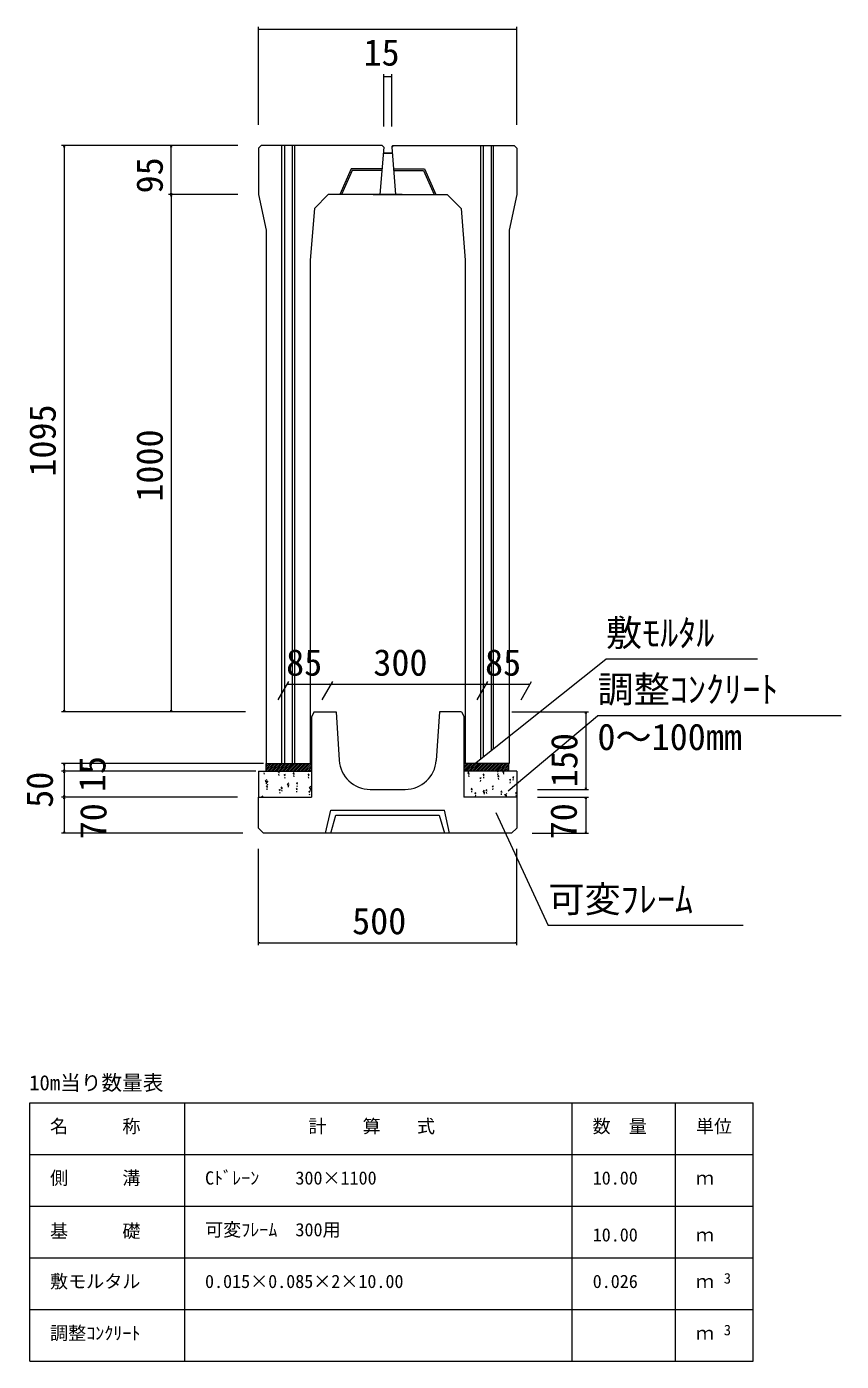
# Model space of a CAD drawing. Units: millimetres on the paper, scale 1:20. Extents: x -2 to 839, y 0 to 594.
# Drawn here: x 315 to 393.8, y 195.3 to 324.3 of the extents above; entities that cross this region are included whole.
import ezdxf
from ezdxf.enums import TextEntityAlignment as Align

# ---------------------------------------------------------------- set-up
doc = ezdxf.new("R2010")
doc.units = ezdxf.units.MM
for name, color, linetype, lineweight in [('0_2', 7, 'Continuous', 18), ('D-STR-DIM（寸法）', 7, 'Continuous', 18), ('D-STR-HTXT（旗揚げ）', 4, 'Continuous', 18), ('D-STR-STRn（構造物）', 5, 'Continuous', 18), ('D-STR-TXT（文字）', 7, 'Continuous', 18), ('D-STR（構造物外形線）', 1, 'Continuous', 18)]:
    doc.layers.add(name, color=color, linetype=linetype, lineweight=lineweight)
doc.styles.add('ＭＳ ゴシック', font='')
doc.styles.get('ＭＳ ゴシック').set_extended_font_data('MS Gothic')

msp = doc.modelspace()

# ---------------------------------------------------------------- linework, layer by layer
at = {"layer": '0_2'}
for p, q in [((337.392, 324.076), (337.542, 324.101)), ((337.542, 324.051), (337.392, 324.076)), ((362.242, 324.101), (362.392, 324.076)), ((362.392, 324.076), (362.242, 324.051)), ((349.505, 319.493), (349.655, 319.518)), ((349.655, 319.468), (349.505, 319.493)), ((350.129, 319.518), (350.279, 319.493)), ((350.279, 319.493), (350.129, 319.468)), ((318.558, 312.687), (318.583, 312.837)), ((318.583, 312.837), (318.608, 312.687)), ((328.918, 312.687), (328.943, 312.837)), ((328.943, 312.837), (328.968, 312.687)), ((328.943, 308.087), (328.918, 308.237)), ((328.918, 307.937), (328.943, 308.087)), ((328.968, 308.237), (328.943, 308.087)), ((328.943, 308.087), (328.968, 307.937)), ((340.173, 260.756), (340.323, 260.781)), ((340.323, 260.731), (340.173, 260.756)), ((344.273, 260.781), (344.423, 260.756)), ((344.423, 260.756), (344.273, 260.731)), ((344.423, 260.756), (344.573, 260.781)), ((344.573, 260.731), (344.423, 260.756)), ((359.273, 260.781), (359.423, 260.756)), ((359.423, 260.756), (359.273, 260.731)), ((359.423, 260.756), (359.573, 260.781)), ((359.573, 260.731), (359.423, 260.756)), ((363.523, 260.781), (363.673, 260.756)), ((363.673, 260.756), (363.523, 260.731)), ((318.583, 258.087), (318.558, 258.237)), ((318.608, 258.237), (318.583, 258.087)), ((328.943, 258.087), (328.918, 258.237)), ((328.968, 258.237), (328.943, 258.087)), ((369.042, 257.937), (369.067, 258.087)), ((369.067, 258.087), (369.092, 257.937)), ((318.558, 252.937), (318.583, 253.087)), ((318.583, 253.087), (318.608, 252.937)), ((318.583, 252.337), (318.558, 252.487)), ((318.558, 252.187), (318.583, 252.337)), ((318.608, 252.487), (318.583, 252.337)), ((318.583, 252.337), (318.608, 252.187)), ((369.067, 250.587), (369.042, 250.737)), ((369.092, 250.737), (369.067, 250.587)), ((318.583, 249.837), (318.558, 249.987)), ((318.558, 249.687), (318.583, 249.837)), ((318.608, 249.987), (318.583, 249.837)), ((318.583, 249.837), (318.608, 249.687)), ((369.042, 249.687), (369.067, 249.837)), ((369.067, 249.837), (369.092, 249.687)), ((318.583, 246.337), (318.558, 246.487)), ((318.608, 246.487), (318.583, 246.337)), ((369.067, 246.337), (369.042, 246.487)), ((369.092, 246.487), (369.067, 246.337)), ((337.367, 235.759), (337.517, 235.784)), ((337.517, 235.734), (337.367, 235.759)), ((362.217, 235.784), (362.367, 235.759)), ((362.367, 235.759), (362.217, 235.734))]:
    msp.add_line(p, q, dxfattribs=at)
at = {"layer": '0_2', "color": 9}
for p, q in [((337.392, 324.076), (337.412, 324.076)), ((362.392, 324.076), (362.372, 324.076)), ((349.505, 319.493), (349.525, 319.493)), ((350.279, 319.493), (350.259, 319.493)), ((318.583, 312.837), (318.583, 312.817)), ((328.943, 312.837), (328.943, 312.817)), ((328.943, 308.087), (328.943, 308.107)), ((328.943, 308.087), (328.943, 308.067)), ((340.173, 260.756), (340.193, 260.756)), ((344.423, 260.756), (344.403, 260.756)), ((344.423, 260.756), (344.443, 260.756)), ((359.423, 260.756), (359.403, 260.756)), ((359.423, 260.756), (359.443, 260.756)), ((363.673, 260.756), (363.653, 260.756)), ((318.583, 258.087), (318.583, 258.107)), ((328.943, 258.087), (328.943, 258.107)), ((369.067, 258.087), (369.067, 258.067)), ((318.583, 253.087), (318.583, 253.067)), ((318.583, 252.337), (318.583, 252.357)), ((318.583, 252.337), (318.583, 252.317)), ((369.067, 250.587), (369.067, 250.607)), ((318.583, 249.837), (318.583, 249.857)), ((318.583, 249.837), (318.583, 249.817)), ((369.067, 249.837), (369.067, 249.817)), ((318.583, 246.337), (318.583, 246.357)), ((369.067, 246.337), (369.067, 246.357)), ((337.367, 235.759), (337.387, 235.759)), ((362.367, 235.759), (362.347, 235.759))]:
    msp.add_line(p, q, dxfattribs=at)
at = {"layer": 'D-STR-DIM（寸法）'}
for p, q in [((337.392, 314.837), (337.392, 324.326)), ((337.412, 324.076), (362.372, 324.076)), ((362.392, 314.837), (362.392, 324.326)), ((349.505, 314.687), (349.505, 319.743)), ((350.259, 319.493), (349.525, 319.493)), ((350.279, 314.687), (350.279, 319.743)), ((335.379, 312.837), (318.333, 312.837)), ((318.583, 312.817), (318.583, 258.107)), ((335.379, 312.837), (328.693, 312.837)), ((328.943, 308.107), (328.943, 312.817)), ((335.379, 308.087), (328.693, 308.087)), ((335.379, 308.087), (328.693, 308.087)), ((328.943, 308.067), (328.943, 258.107)), ((339.297, 259.238), (340.317, 261.006)), ((340.193, 260.756), (344.403, 260.756)), ((343.547, 259.238), (344.567, 261.006)), ((343.547, 259.238), (344.567, 261.006)), ((344.443, 260.756), (359.403, 260.756)), ((358.547, 259.238), (359.567, 261.006)), ((358.547, 259.238), (359.567, 261.006)), ((359.443, 260.756), (363.653, 260.756)), ((362.797, 259.238), (363.817, 261.006)), ((336.142, 258.087), (318.333, 258.087)), ((336.142, 258.087), (328.693, 258.087)), ((361.892, 258.087), (369.317, 258.087)), ((369.067, 258.067), (369.067, 250.607)), ((337.879, 253.087), (318.333, 253.087)), ((318.583, 253.067), (318.583, 252.357)), ((337.129, 252.337), (318.333, 252.337)), ((337.129, 252.337), (318.333, 252.337)), ((318.583, 252.317), (318.583, 249.857)), ((364.379, 250.587), (369.317, 250.587)), ((335.367, 249.837), (318.333, 249.837)), ((335.367, 249.837), (318.333, 249.837)), ((318.583, 249.817), (318.583, 246.357)), ((364.379, 249.837), (369.317, 249.837)), ((369.067, 249.817), (369.067, 246.357)), ((335.867, 246.337), (318.333, 246.337)), ((363.879, 246.337), (369.317, 246.337)), ((337.367, 244.837), (337.367, 235.509)), ((362.367, 244.837), (362.367, 235.509)), ((337.387, 235.759), (362.347, 235.759))]:
    msp.add_line(p, q, dxfattribs=at)
at = {"layer": 'D-STR-HTXT（旗揚げ）'}
for p, q in [((357.969, 252.8), (371.004, 263.168)), ((385.666, 263.168), (371.004, 263.168)), ((361.54, 250.442), (370.186, 257.706)), ((393.784, 257.706), (370.186, 257.706)), ((360.348, 248.337), (365.432, 237.425)), ((384.296, 237.425), (365.432, 237.425)), ((315.252, 220.289), (385.252, 220.289)), ((315.252, 195.289), (315.252, 220.289)), ((330.252, 195.289), (330.252, 220.289)), ((367.752, 195.289), (367.752, 220.289)), ((377.752, 204.289), (377.752, 220.289)), ((377.752, 195.289), (377.752, 220.289)), ((385.252, 195.289), (385.252, 220.289)), ((315.252, 215.289), (385.252, 215.289)), ((315.252, 210.289), (385.252, 210.289)), ((315.252, 205.289), (385.252, 205.289)), ((315.252, 200.289), (385.252, 200.289)), ((315.252, 195.289), (385.252, 195.289))]:
    msp.add_line(p, q, dxfattribs=at)
at = {"layer": 'D-STR-STRn（構造物）'}
for p, q in [((338.142, 252.337), (338.142, 253.087)), ((338.142, 252.93), (338.299, 253.087)), ((338.142, 252.754), (338.475, 253.087)), ((338.142, 252.577), (338.652, 253.087)), ((338.142, 252.4), (338.829, 253.087)), ((338.256, 252.337), (339.006, 253.087)), ((338.432, 252.337), (339.182, 253.087)), ((338.609, 252.337), (339.359, 253.087)), ((338.786, 252.337), (339.536, 253.087)), ((338.963, 252.337), (339.713, 253.087)), ((339.139, 252.337), (339.889, 253.087)), ((339.316, 252.337), (340.066, 253.087)), ((339.493, 252.337), (340.243, 253.087)), ((339.67, 252.337), (340.42, 253.087)), ((339.847, 252.337), (340.597, 253.087)), ((340.023, 252.337), (340.773, 253.087)), ((340.2, 252.337), (340.95, 253.087)), ((340.377, 252.337), (341.127, 253.087)), ((340.554, 252.337), (341.304, 253.087)), ((340.73, 252.337), (341.48, 253.087)), ((340.907, 252.337), (341.657, 253.087)), ((341.084, 252.337), (341.834, 253.087)), ((341.261, 252.337), (342.011, 253.087)), ((341.438, 252.337), (342.188, 253.087)), ((341.614, 252.337), (342.364, 253.087)), ((341.791, 252.337), (342.504, 253.05)), ((342.392, 253.087), (342.504, 253.087)), ((357.392, 253.087), (357.254, 253.087)), ((357.254, 252.951), (357.39, 253.087)), ((357.254, 252.774), (357.567, 253.087)), ((357.254, 252.597), (357.744, 253.087)), ((357.254, 252.42), (357.921, 253.087)), ((357.347, 252.337), (358.097, 253.087)), ((357.524, 252.337), (358.274, 253.087)), ((357.701, 252.337), (358.451, 253.087)), ((357.878, 252.337), (358.628, 253.087)), ((358.055, 252.337), (358.805, 253.087)), ((358.231, 252.337), (358.981, 253.087)), ((358.408, 252.337), (359.158, 253.087)), ((358.585, 252.337), (359.335, 253.087)), ((358.762, 252.337), (359.512, 253.087)), ((358.938, 252.337), (359.688, 253.087)), ((359.115, 252.337), (359.865, 253.087)), ((359.292, 252.337), (360.042, 253.087)), ((359.469, 252.337), (360.219, 253.087)), ((359.646, 252.337), (360.396, 253.087)), ((359.822, 252.337), (360.572, 253.087)), ((359.999, 252.337), (360.749, 253.087)), ((360.176, 252.337), (360.926, 253.087)), ((360.353, 252.337), (361.103, 253.087)), ((360.529, 252.337), (361.279, 253.087)), ((360.706, 252.337), (361.456, 253.087)), ((360.883, 252.337), (361.617, 253.07)), ((361.617, 252.337), (361.617, 253.087)), ((337.379, 252.337), (342.504, 252.337)), ((337.379, 252.337), (337.379, 249.837)), ((337.958, 252.059), (337.935, 252.184)), ((339.312, 252.222), (339.409, 252.337)), ((339.312, 252.222), (339.432, 252.212)), ((339.393, 251.933), (339.37, 252.059)), ((339.874, 252.002), (340.014, 252.056)), ((339.874, 252.002), (339.973, 251.935)), ((339.934, 251.658), (339.974, 251.779)), ((340.747, 252.096), (340.843, 252.211)), ((340.747, 252.097), (340.866, 252.086)), ((340.827, 251.808), (340.804, 251.933)), ((341.614, 252.303), (341.626, 252.337)), ((341.968, 252.337), (342.504, 252.873)), ((342.145, 252.337), (342.504, 252.696)), ((342.181, 251.971), (342.278, 252.086)), ((342.181, 251.971), (342.301, 251.961)), ((342.262, 251.682), (342.239, 251.808)), ((342.321, 252.337), (342.504, 252.52)), ((342.498, 252.337), (342.504, 252.343)), ((362.379, 252.337), (357.254, 252.337)), ((357.666, 252.147), (357.707, 252.268)), ((357.683, 252.095), (357.78, 252.21)), ((357.683, 252.095), (357.803, 252.084)), ((357.764, 251.806), (357.741, 251.932)), ((358.8, 251.686), (358.94, 251.74)), ((358.8, 251.686), (358.899, 251.619)), ((359.118, 251.969), (359.214, 252.084)), ((359.118, 251.969), (359.238, 251.959)), ((359.199, 251.681), (359.176, 251.806)), ((360.48, 252.331), (360.496, 252.337)), ((360.48, 252.331), (360.58, 252.264)), ((360.54, 251.987), (360.581, 252.108)), ((360.552, 251.844), (360.649, 251.959)), ((360.553, 251.844), (360.672, 251.833)), ((360.633, 251.555), (360.61, 251.681)), ((360.984, 252.305), (361.015, 252.337)), ((360.984, 252.305), (361.162, 252.277)), ((361.06, 252.337), (361.617, 252.894)), ((361.12, 252.055), (361.098, 252.245)), ((361.237, 252.337), (361.617, 252.717)), ((361.413, 252.337), (361.617, 252.54)), ((361.59, 252.337), (361.617, 252.363)), ((361.987, 251.718), (362.083, 251.833)), ((361.987, 251.718), (362.107, 251.708)), ((362.379, 252.337), (362.379, 249.837)), ((338.035, 251.388), (338.191, 251.55)), ((338.035, 251.388), (338.213, 251.36)), ((338.171, 251.138), (338.149, 251.328)), ((338.155, 250.843), (338.252, 250.958)), ((338.155, 250.843), (338.275, 250.833)), ((338.193, 251.357), (338.333, 251.41)), ((338.193, 251.357), (338.293, 251.29)), ((338.236, 250.555), (338.213, 250.68)), ((338.253, 251.013), (338.294, 251.133)), ((339.387, 250.551), (339.527, 250.605)), ((339.387, 250.551), (339.487, 250.484)), ((339.59, 250.718), (339.686, 250.832)), ((339.59, 250.718), (339.709, 250.707)), ((339.67, 250.429), (339.647, 250.554)), ((340.17, 251.057), (340.326, 251.219)), ((340.17, 251.057), (340.348, 251.029)), ((340.305, 250.807), (340.283, 250.997)), ((341.024, 250.592), (341.121, 250.707)), ((341.024, 250.592), (341.144, 250.582)), ((341.068, 251.197), (341.208, 251.25)), ((341.068, 251.197), (341.167, 251.129)), ((341.105, 250.304), (341.082, 250.429)), ((341.128, 250.852), (341.168, 250.973)), ((342.261, 250.391), (342.402, 250.445)), ((342.262, 250.391), (342.361, 250.324)), ((342.304, 250.726), (342.46, 250.888)), ((342.304, 250.726), (342.482, 250.698)), ((342.44, 250.476), (342.418, 250.666)), ((342.459, 250.467), (342.504, 250.521)), ((342.459, 250.467), (342.504, 250.463)), ((357.254, 251.092), (357.259, 251.094)), ((357.961, 250.59), (358.057, 250.705)), ((357.961, 250.59), (358.081, 250.58)), ((358.042, 250.302), (358.019, 250.427)), ((358.86, 251.342), (358.9, 251.463)), ((359.115, 250.357), (359.271, 250.519)), ((359.115, 250.357), (359.293, 250.329)), ((359.395, 250.465), (359.492, 250.58)), ((359.395, 250.465), (359.515, 250.455)), ((359.994, 250.881), (360.134, 250.934)), ((359.994, 250.881), (360.093, 250.813)), ((360.054, 250.536), (360.094, 250.657)), ((360.83, 250.339), (360.926, 250.454)), ((360.83, 250.339), (360.95, 250.329)), ((361.674, 251.526), (361.814, 251.579)), ((361.674, 251.526), (361.774, 251.459)), ((361.734, 251.182), (361.775, 251.302)), ((362.068, 251.43), (362.045, 251.555)), ((337.707, 249.906), (337.847, 249.96)), ((337.707, 249.906), (337.806, 249.839)), ((339.447, 250.207), (339.488, 250.328)), ((342.321, 250.047), (342.362, 250.168)), ((358.313, 250.235), (358.453, 250.289)), ((358.313, 250.235), (358.413, 250.168)), ((358.373, 249.891), (358.414, 250.012)), ((359.251, 250.107), (359.228, 250.297)), ((359.476, 250.176), (359.453, 250.302)), ((360.911, 250.051), (360.888, 250.176)), ((361.187, 250.075), (361.327, 250.129)), ((361.188, 250.075), (361.287, 250.008)), ((361.25, 250.026), (361.405, 250.188)), ((361.25, 250.026), (361.427, 249.998)), ((361.283, 249.837), (361.288, 249.852)), ((361.378, 249.837), (361.363, 249.966)), ((362.265, 250.214), (362.361, 250.329)), ((362.265, 250.214), (362.379, 250.204)), ((362.345, 249.925), (362.322, 250.051))]:
    msp.add_line(p, q, dxfattribs=at)
at = {"layer": 'D-STR（構造物外形線）'}
for p, q in [((337.392, 312.587), (337.642, 312.837)), ((337.642, 312.837), (337.392, 312.587)), ((337.392, 312.587), (337.392, 308.087)), ((337.392, 312.587), (337.392, 308.087)), ((349.367, 312.837), (337.642, 312.837)), ((349.367, 312.837), (337.642, 312.837)), ((339.642, 253.087), (339.642, 312.837)), ((339.892, 312.837), (339.892, 253.089)), ((340.642, 312.837), (340.642, 253.087)), ((340.892, 253.087), (340.892, 312.837)), ((349.505, 312.687), (349.142, 308.087)), ((349.505, 312.687), (349.142, 308.087)), ((349.367, 312.837), (349.505, 312.687)), ((349.505, 312.687), (349.367, 312.837)), ((350.279, 312.687), (350.417, 312.837)), ((350.417, 312.837), (350.279, 312.687)), ((350.279, 312.687), (350.642, 308.087)), ((350.279, 312.687), (350.642, 308.087)), ((350.417, 312.837), (362.142, 312.837)), ((350.417, 312.837), (362.142, 312.837)), ((358.892, 253.534), (358.892, 312.837)), ((359.142, 312.837), (359.142, 253.733)), ((359.892, 312.837), (359.892, 254.33)), ((360.142, 254.528), (360.142, 312.837)), ((362.142, 312.837), (362.392, 312.587)), ((362.392, 312.587), (362.142, 312.837)), ((362.392, 312.587), (362.392, 308.087)), ((362.392, 312.587), (362.392, 308.087)), ((349.458, 312.087), (350.326, 312.087)), ((350.326, 312.087), (349.458, 312.087)), ((346.342, 310.587), (345.242, 308.087)), ((346.342, 310.587), (345.242, 308.087)), ((346.44, 310.437), (345.406, 308.087)), ((346.44, 310.437), (345.406, 308.087)), ((349.339, 310.587), (346.342, 310.587)), ((349.339, 310.587), (346.342, 310.587)), ((349.328, 310.437), (346.44, 310.437)), ((349.328, 310.437), (346.44, 310.437)), ((350.445, 310.587), (353.442, 310.587)), ((350.445, 310.587), (353.442, 310.587)), ((350.456, 310.437), (353.344, 310.437)), ((350.456, 310.437), (353.344, 310.437)), ((353.344, 310.437), (354.378, 308.087)), ((353.344, 310.437), (354.378, 308.087)), ((353.442, 310.587), (354.542, 308.087)), ((353.442, 310.587), (354.542, 308.087)), ((337.392, 308.087), (338.142, 304.658)), ((344.142, 308.087), (342.792, 306.737)), ((344.142, 308.087), (342.792, 306.737)), ((351.295, 308.087), (344.142, 308.087)), ((349.142, 308.087), (344.142, 308.087)), ((348.489, 308.087), (355.642, 308.087)), ((350.642, 308.087), (355.642, 308.087)), ((355.642, 308.087), (356.992, 306.737)), ((355.642, 308.087), (356.992, 306.737)), ((362.392, 308.087), (361.642, 304.658)), ((342.792, 306.737), (342.392, 301.737)), ((342.792, 306.737), (342.392, 301.737)), ((356.992, 306.737), (357.392, 301.737)), ((356.992, 306.737), (357.392, 301.737)), ((338.142, 304.658), (338.142, 253.087)), ((361.642, 304.658), (361.642, 253.087)), ((342.392, 301.737), (342.392, 263.087)), ((342.392, 301.737), (342.392, 253.087)), ((357.392, 301.737), (357.392, 253.089)), ((357.392, 301.737), (357.392, 263.087)), ((342.773, 258.087), (342.523, 257.587)), ((342.773, 258.087), (344.898, 258.087)), ((342.773, 258.087), (344.898, 258.087)), ((344.898, 258.087), (345.199, 253.395)), ((354.898, 258.087), (354.585, 253.387)), ((357.023, 258.087), (354.898, 258.087)), ((357.023, 258.087), (357.273, 257.587)), ((342.504, 257.587), (342.504, 249.837)), ((357.254, 257.625), (357.254, 249.837)), ((338.142, 253.087), (342.392, 253.087)), ((361.642, 253.087), (357.392, 253.087)), ((348.193, 250.587), (351.591, 250.587)), ((337.379, 246.837), (337.379, 249.837)), ((337.379, 249.837), (342.504, 249.837)), ((362.379, 249.837), (357.254, 249.837)), ((362.379, 249.837), (362.379, 246.837)), ((343.879, 246.337), (344.379, 248.587)), ((344.379, 248.587), (355.379, 248.587)), ((344.379, 246.337), (344.879, 248.087)), ((344.879, 248.087), (354.879, 248.087)), ((354.879, 248.087), (355.379, 246.337)), ((355.879, 246.337), (355.379, 248.587)), ((337.879, 246.337), (337.379, 246.837)), ((362.379, 246.837), (361.879, 246.337)), ((361.879, 246.337), (337.879, 246.337)), ((361.879, 246.337), (337.879, 246.337))]:
    msp.add_line(p, q, dxfattribs=at)
for centre, start, end in [((348.193, 253.587), 183.67103, 269.99614), ((351.591, 253.587), 269.99614, 356.18575)]:
    msp.add_arc(centre, 3, start, end, dxfattribs=at)

# ---------------------------------------------------------------- texts
at = {"layer": 'D-STR-STRn（構造物）', "color": 7, "style": 'ＭＳ ゴシック'}
for s, p in [('15', (347.55, 319.792)), ('85', (340.059, 260.806)), ('300', (348.503, 260.806)), ('85', (359.309, 260.806)), ('500', (346.446, 235.809))]:
    msp.add_text(s, height=2.566, dxfattribs=at).set_placement(p, align=Align.BOTTOM_LEFT)
for s, p in [('95', (328.893, 308.206)), ('1095', (318.533, 280.825)), ('1000', (328.893, 278.405)), ('150', (369.017, 250.793)), ('15', (323.351, 250.317)), ('50', (318.258, 248.804)), ('70', (323.446, 245.76)), ('70', (368.957, 245.76))]:
    msp.add_text(s, height=2.566, rotation=90, dxfattribs=at).set_placement(p, align=Align.BOTTOM_LEFT)
at = {"layer": 'D-STR-TXT（文字）', "style": 'ＭＳ ゴシック'}
for s, height, p in [('敷ﾓﾙﾀﾙ', 2.566, (371.004, 263.668)), ('調整ｺﾝｸﾘｰﾄ', 2.566, (370.186, 258.206)), ('0～100mm', 2.566, (370.186, 253.614)), ('可変ﾌﾚｰﾑ', 2.566, (365.432, 237.925)), ('10m当り数量表', 1.466, (315.197, 221.051)), ('名\u3000\u3000\u3000称', 1.283, (317.213, 216.99)), ('計\u3000\u3000算\u3000\u3000式', 1.283, (342.217, 216.99)), ('数\u3000量', 1.283, (369.713, 216.99)), ('単位', 1.283, (379.713, 216.99)), ('側\u3000\u3000\u3000溝', 1.283, (317.213, 211.99)), ('Cﾄﾞﾚｰﾝ\u3000\u3000300×1100', 1.283, (332.213, 211.99)), ('10.00', 1.283, (369.727, 211.99)), ('ｍ', 1.283, (379.713, 211.99)), ('基\u3000\u3000\u3000礎', 1.283, (317.213, 206.858)), ('可変ﾌﾚｰﾑ\u3000300用', 1.283, (332.213, 206.99)), ('10.00', 1.283, (369.727, 206.49)), ('ｍ', 1.283, (379.713, 206.49)), ('敷モルタル', 1.283, (317.213, 201.99)), ('0.015×0.085×2×10.00', 1.283, (332.213, 201.99)), ('0.026', 1.283, (369.727, 201.99)), ('ｍ', 1.283, (379.713, 201.99)), ('3', 1.026, (382.414, 202.493)), ('調整ｺﾝｸﾘｰﾄ', 1.283, (317.213, 196.99)), ('3', 1.026, (382.414, 197.493)), ('ｍ', 1.283, (379.713, 196.99))]:
    msp.add_text(s, height=height, dxfattribs=at).set_placement(p, align=Align.BOTTOM_LEFT)

doc.saveas('drawing.dxf')
